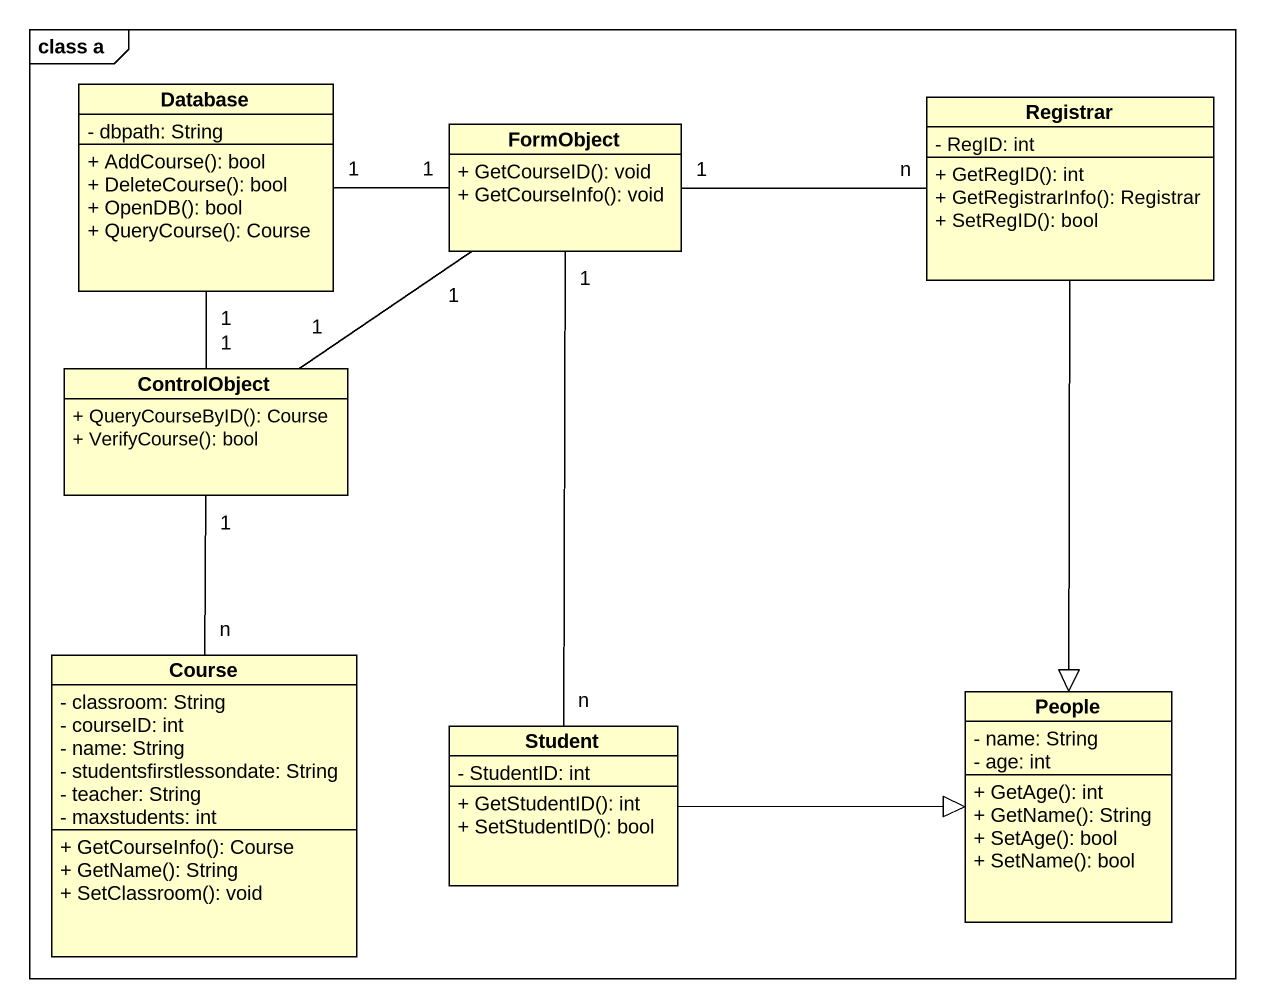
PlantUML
@startuml
mainframe class a
hide circle
hide empty members
skinparam classAttributeIconSize 0
class "Database" as Database_ {
  - dbpath: String
  + AddCourse(): bool
  + DeleteCourse(): bool
  + OpenDB(): bool
  + QueryCourse(): Course
}
class Registrar {
  - RegID: int
  + GetRegID(): int
  + GetRegistrarInfo(): Registrar
  + SetRegID(): bool
}
class FormObject {
  + GetCourseID(): void
  + GetCourseInfo(): void
}
class ControlObject {
  + QueryCourseByID(): Course
  + VerifyCourse(): bool
}
class Course {
  - classroom: String
  - courseID: int
  - name: String
  - studentsfirstlessondate: String
  - teacher: String
  - maxstudents: int
  + GetCourseInfo(): Course
  + GetName(): String
  + SetClassroom(): void
}
class Student {
  - StudentID: int
  + GetStudentID(): int
  + SetStudentID(): bool
}
class People {
  - name: String
  - age: int
  + GetAge(): int
  + GetName(): String
  + SetAge(): bool
  + SetName(): bool
}
Database_ "1" -- "1" ControlObject
Registrar --|> People
FormObject "1" -left- "1" Database_
FormObject "1" -right- "n" Registrar
FormObject "1" -- "1" ControlObject
FormObject "1" -- "n" Student
ControlObject "1" -- "n" Course
Student -right-|> People
@enduml
